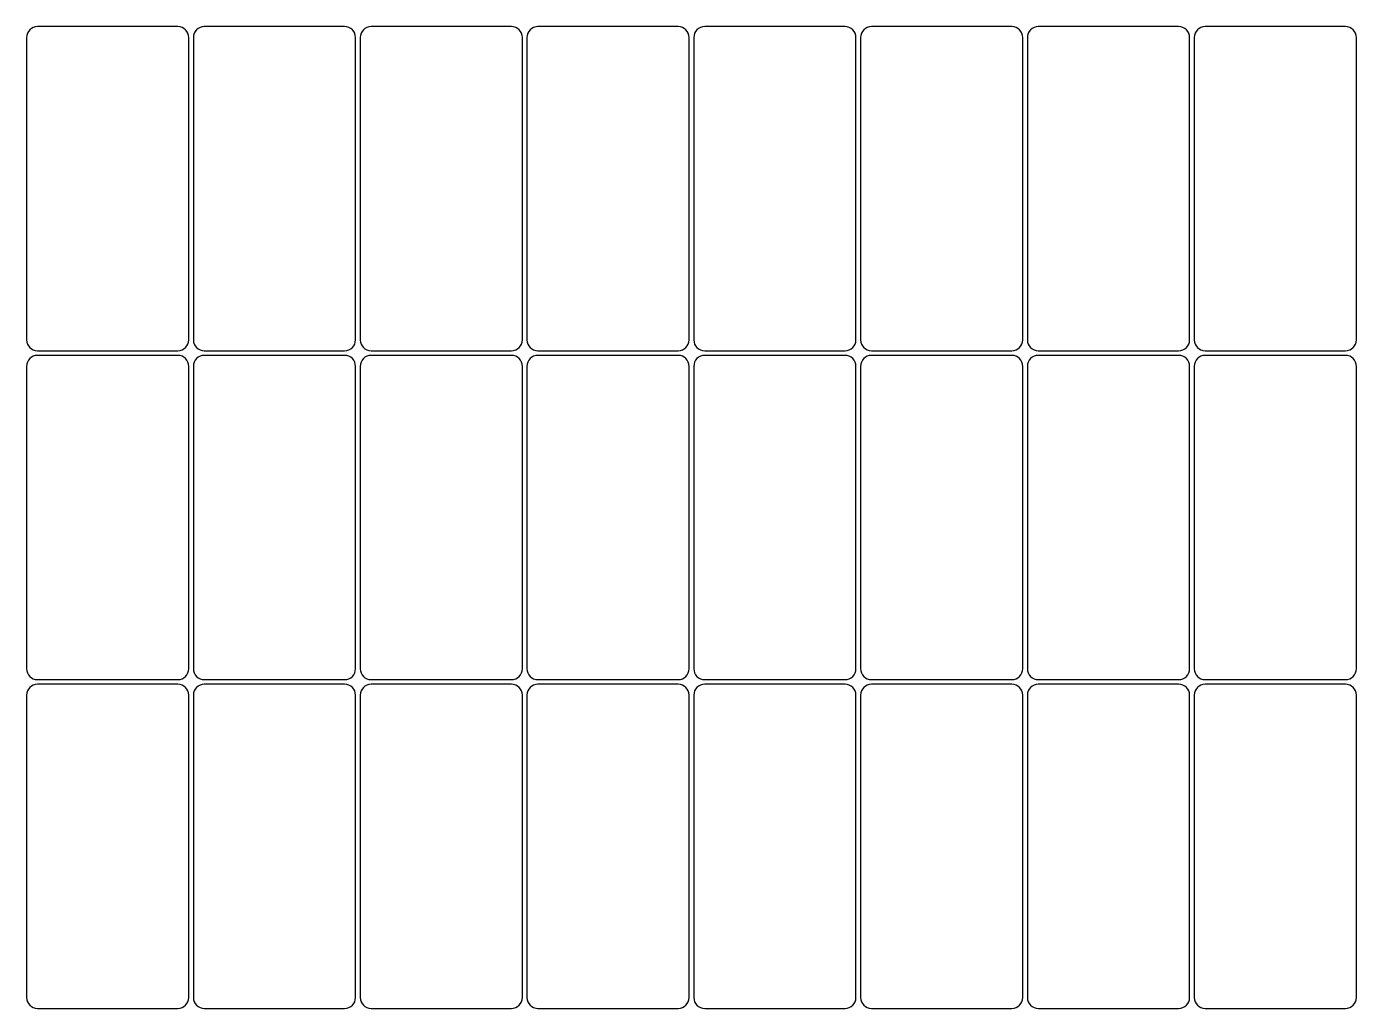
# Model space of a CAD drawing. Header units: inches. Extents: x 1.1 to 15.4, y -11.1 to -0.5.
import ezdxf

# ---------------------------------------------------------------- set-up
doc = ezdxf.new("R2010")
doc.units = ezdxf.units.IN

msp = doc.modelspace()

# ---------------------------------------------------------------- linework, layer by layer
for p, q in [((2.725, -0.547), (1.211, -0.547)), ((4.525, -0.547), (3.011, -0.547)), ((6.325, -0.547), (4.811, -0.547)), ((8.125, -0.547), (6.611, -0.547)), ((9.925, -0.547), (8.411, -0.547)), ((11.725, -0.547), (10.211, -0.547)), ((13.525, -0.547), (12.011, -0.547)), ((15.325, -0.547), (13.811, -0.547)), ((1.093, -0.665), (1.093, -3.929)), ((2.843, -3.929), (2.843, -0.665)), ((2.893, -0.665), (2.893, -3.929)), ((4.643, -3.929), (4.643, -0.665)), ((4.693, -0.665), (4.693, -3.929)), ((6.443, -3.929), (6.443, -0.665)), ((6.493, -0.665), (6.493, -3.929)), ((8.243, -3.929), (8.243, -0.665)), ((8.293, -0.665), (8.293, -3.929)), ((10.043, -3.929), (10.043, -0.665)), ((10.093, -0.665), (10.093, -3.929)), ((11.843, -3.929), (11.843, -0.665)), ((11.893, -0.665), (11.893, -3.929)), ((13.643, -3.929), (13.643, -0.665)), ((13.693, -0.665), (13.693, -3.929)), ((15.443, -3.929), (15.443, -0.665)), ((1.211, -4.047), (2.725, -4.047)), ((2.725, -4.097), (1.211, -4.097)), ((3.011, -4.047), (4.525, -4.047)), ((4.525, -4.097), (3.011, -4.097)), ((4.811, -4.047), (6.325, -4.047)), ((6.325, -4.097), (4.811, -4.097)), ((6.611, -4.047), (8.125, -4.047)), ((8.125, -4.097), (6.611, -4.097)), ((8.411, -4.047), (9.925, -4.047)), ((9.925, -4.097), (8.411, -4.097)), ((10.211, -4.047), (11.725, -4.047)), ((11.725, -4.097), (10.211, -4.097)), ((12.011, -4.047), (13.525, -4.047)), ((13.525, -4.097), (12.011, -4.097)), ((13.811, -4.047), (15.325, -4.047)), ((15.325, -4.097), (13.811, -4.097)), ((1.093, -4.215), (1.093, -7.479)), ((2.843, -7.479), (2.843, -4.215)), ((2.893, -4.215), (2.893, -7.479)), ((4.643, -7.479), (4.643, -4.215)), ((4.693, -4.215), (4.693, -7.479)), ((6.443, -7.479), (6.443, -4.215)), ((6.493, -4.215), (6.493, -7.479)), ((8.243, -7.479), (8.243, -4.215)), ((8.293, -4.215), (8.293, -7.479)), ((10.043, -7.479), (10.043, -4.215)), ((10.093, -4.215), (10.093, -7.479)), ((11.843, -7.479), (11.843, -4.215)), ((11.893, -4.215), (11.893, -7.479)), ((13.643, -7.479), (13.643, -4.215)), ((13.693, -4.215), (13.693, -7.479)), ((15.443, -7.479), (15.443, -4.215)), ((1.211, -7.597), (2.725, -7.597)), ((3.011, -7.597), (4.525, -7.597)), ((4.811, -7.597), (6.325, -7.597)), ((6.611, -7.597), (8.125, -7.597)), ((8.411, -7.597), (9.925, -7.597)), ((10.211, -7.597), (11.725, -7.597)), ((12.011, -7.597), (13.525, -7.597)), ((13.811, -7.597), (15.325, -7.597)), ((2.725, -7.647), (1.211, -7.647)), ((4.525, -7.647), (3.011, -7.647)), ((6.325, -7.647), (4.811, -7.647)), ((8.125, -7.647), (6.611, -7.647)), ((9.925, -7.647), (8.411, -7.647)), ((11.725, -7.647), (10.211, -7.647)), ((13.525, -7.647), (12.011, -7.647)), ((15.325, -7.647), (13.811, -7.647)), ((1.093, -7.765), (1.093, -11.029)), ((2.843, -11.029), (2.843, -7.765)), ((2.893, -7.765), (2.893, -11.029)), ((4.643, -11.029), (4.643, -7.765)), ((4.693, -7.765), (4.693, -11.029)), ((6.443, -11.029), (6.443, -7.765)), ((6.493, -7.765), (6.493, -11.029)), ((8.243, -11.029), (8.243, -7.765)), ((8.293, -7.765), (8.293, -11.029)), ((10.043, -11.029), (10.043, -7.765)), ((10.093, -7.765), (10.093, -11.029)), ((11.843, -11.029), (11.843, -7.765)), ((11.893, -7.765), (11.893, -11.029)), ((13.643, -11.029), (13.643, -7.765)), ((13.693, -7.765), (13.693, -11.029)), ((15.443, -11.029), (15.443, -7.765)), ((1.211, -11.147), (2.725, -11.147)), ((3.011, -11.147), (4.525, -11.147)), ((4.811, -11.147), (6.325, -11.147)), ((6.611, -11.147), (8.125, -11.147)), ((8.411, -11.147), (9.925, -11.147)), ((10.211, -11.147), (11.725, -11.147)), ((12.011, -11.147), (13.525, -11.147)), ((13.811, -11.147), (15.325, -11.147))]:
    msp.add_line(p, q)
for centre, start, end in [((1.211, -0.665), 90, 180), ((2.725, -0.665), 0, 90), ((3.011, -0.665), 90, 180), ((4.525, -0.665), 0, 90), ((4.811, -0.665), 90, 180), ((6.325, -0.665), 0, 90), ((6.611, -0.665), 90, 180), ((8.125, -0.665), 0, 90), ((8.411, -0.665), 90, 180), ((9.925, -0.665), 0, 90), ((10.211, -0.665), 90, 180), ((11.725, -0.665), 0, 90), ((12.011, -0.665), 90, 180), ((13.525, -0.665), 0, 90), ((13.811, -0.665), 90, 180), ((15.325, -0.665), 0, 90), ((1.211, -3.929), 180, 270), ((2.725, -3.929), 270, 360), ((3.011, -3.929), 180, 270), ((4.525, -3.929), 270, 360), ((4.811, -3.929), 180, 270), ((6.325, -3.929), 270, 360), ((6.611, -3.929), 180, 270), ((8.125, -3.929), 270, 360), ((8.411, -3.929), 180, 270), ((9.925, -3.929), 270, 360), ((10.211, -3.929), 180, 270), ((11.725, -3.929), 270, 360), ((12.011, -3.929), 180, 270), ((13.525, -3.929), 270, 360), ((13.811, -3.929), 180, 270), ((15.325, -3.929), 270, 360), ((1.211, -4.215), 90, 180), ((2.725, -4.215), 0, 90), ((3.011, -4.215), 90, 180), ((4.525, -4.215), 0, 90), ((4.811, -4.215), 90, 180), ((6.325, -4.215), 0, 90), ((6.611, -4.215), 90, 180), ((8.125, -4.215), 0, 90), ((8.411, -4.215), 90, 180), ((9.925, -4.215), 0, 90), ((10.211, -4.215), 90, 180), ((11.725, -4.215), 0, 90), ((12.011, -4.215), 90, 180), ((13.525, -4.215), 0, 90), ((13.811, -4.215), 90, 180), ((15.325, -4.215), 0, 90), ((1.211, -7.479), 180, 270), ((2.725, -7.479), 270, 360), ((3.011, -7.479), 180, 270), ((4.525, -7.479), 270, 360), ((4.811, -7.479), 180, 270), ((6.325, -7.479), 270, 360), ((6.611, -7.479), 180, 270), ((8.125, -7.479), 270, 360), ((8.411, -7.479), 180, 270), ((9.925, -7.479), 270, 360), ((10.211, -7.479), 180, 270), ((11.725, -7.479), 270, 360), ((12.011, -7.479), 180, 270), ((13.525, -7.479), 270, 360), ((13.811, -7.479), 180, 270), ((15.325, -7.479), 270, 360), ((1.211, -7.765), 90, 180), ((2.725, -7.765), 0, 90), ((3.011, -7.765), 90, 180), ((4.525, -7.765), 0, 90), ((4.811, -7.765), 90, 180), ((6.325, -7.765), 0, 90), ((6.611, -7.765), 90, 180), ((8.125, -7.765), 0, 90), ((8.411, -7.765), 90, 180), ((9.925, -7.765), 0, 90), ((10.211, -7.765), 90, 180), ((11.725, -7.765), 0, 90), ((12.011, -7.765), 90, 180), ((13.525, -7.765), 0, 90), ((13.811, -7.765), 90, 180), ((15.325, -7.765), 0, 90), ((1.211, -11.029), 180, 270), ((2.725, -11.029), 270, 360), ((3.011, -11.029), 180, 270), ((4.525, -11.029), 270, 360), ((4.811, -11.029), 180, 270), ((6.325, -11.029), 270, 360), ((6.611, -11.029), 180, 270), ((8.125, -11.029), 270, 360), ((8.411, -11.029), 180, 270), ((9.925, -11.029), 270, 360), ((10.211, -11.029), 180, 270), ((11.725, -11.029), 270, 360), ((12.011, -11.029), 180, 270), ((13.525, -11.029), 270, 360), ((13.811, -11.029), 180, 270), ((15.325, -11.029), 270, 360)]:
    msp.add_arc(centre, 0.118, start, end)

doc.saveas('drawing.dxf')
